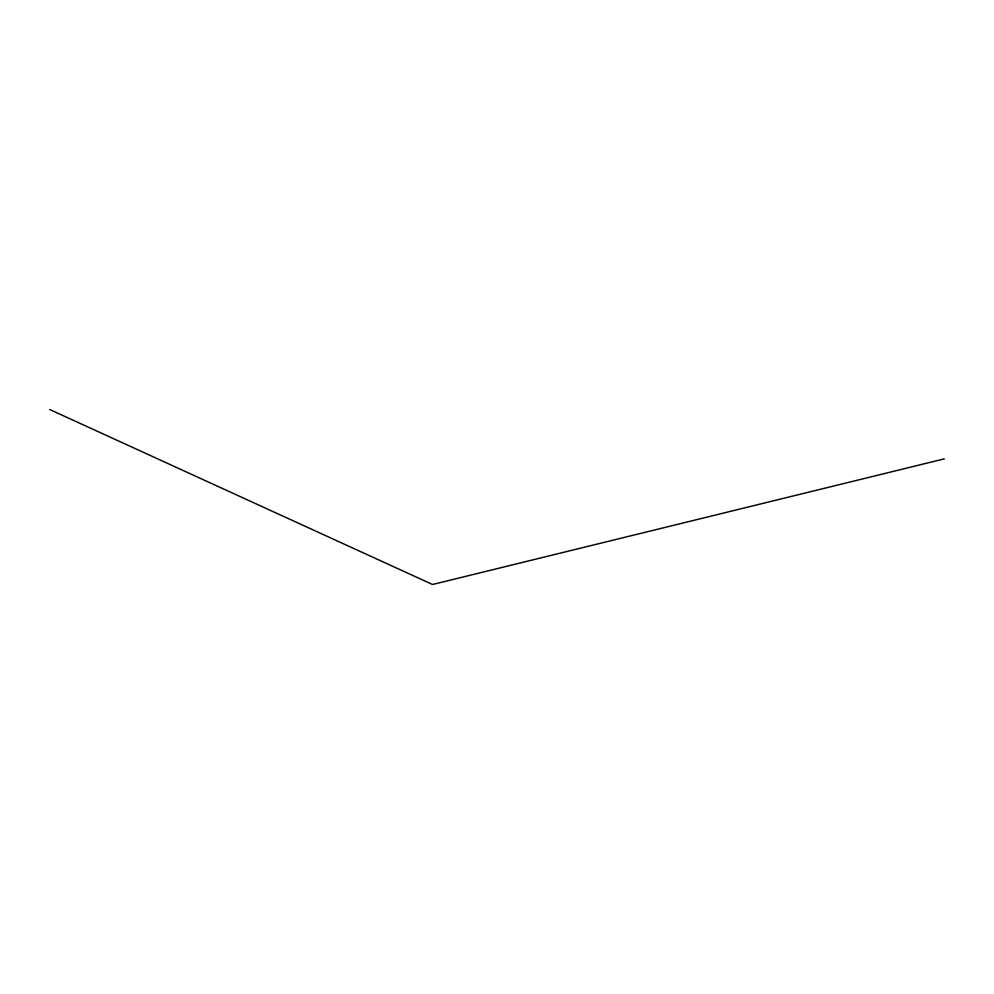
<?xml version="1.0" encoding="UTF-8"?>
<svg xmlns="http://www.w3.org/2000/svg" width="994" height="994" viewBox="0 0 994 994"><rect width="100%" height="100%" fill="white"/><g stroke="black" fill="none" stroke-linecap="round" stroke-linejoin="round"><path stroke-width="1.49" d="M944.3 458.868L432.527 584.497L49.7 409.503"/></g></svg>
